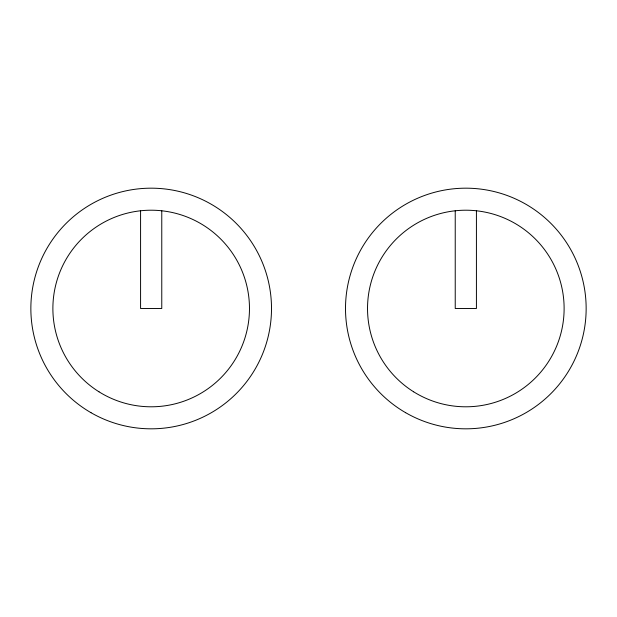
<?xml version="1.0" encoding="UTF-8"?>
<svg xmlns="http://www.w3.org/2000/svg" width="617" height="617" viewBox="0 0 617 617"><rect width="100%" height="100%" fill="white"/><g stroke="black" fill="none" stroke-linecap="round" stroke-linejoin="round"><path stroke-width="0.93" d="M476.417 210.775L476.417 308.5L455.23 308.5L455.23 210.775M161.77 210.775L161.77 308.5L140.583 308.5L140.583 210.775M91.015 412.704A120.33 120.33 0 0 0 271.503 308.5A120.33 120.33 0 0 0 91.015 204.296A120.33 120.33 0 0 0 91.015 412.704M98.982 391.795A98.296 98.296 0 0 0 249.407 312.048A98.296 98.296 0 0 0 105.137 221.657A98.296 98.296 0 0 0 98.982 391.795M413.629 391.795A98.296 98.296 0 0 0 564.054 312.048A98.296 98.296 0 0 0 419.784 221.657A98.296 98.296 0 0 0 413.629 391.795M405.662 412.704A120.33 120.33 0 0 0 586.15 308.5A120.33 120.33 0 0 0 405.662 204.296A120.33 120.33 0 0 0 405.662 412.704"/></g></svg>
